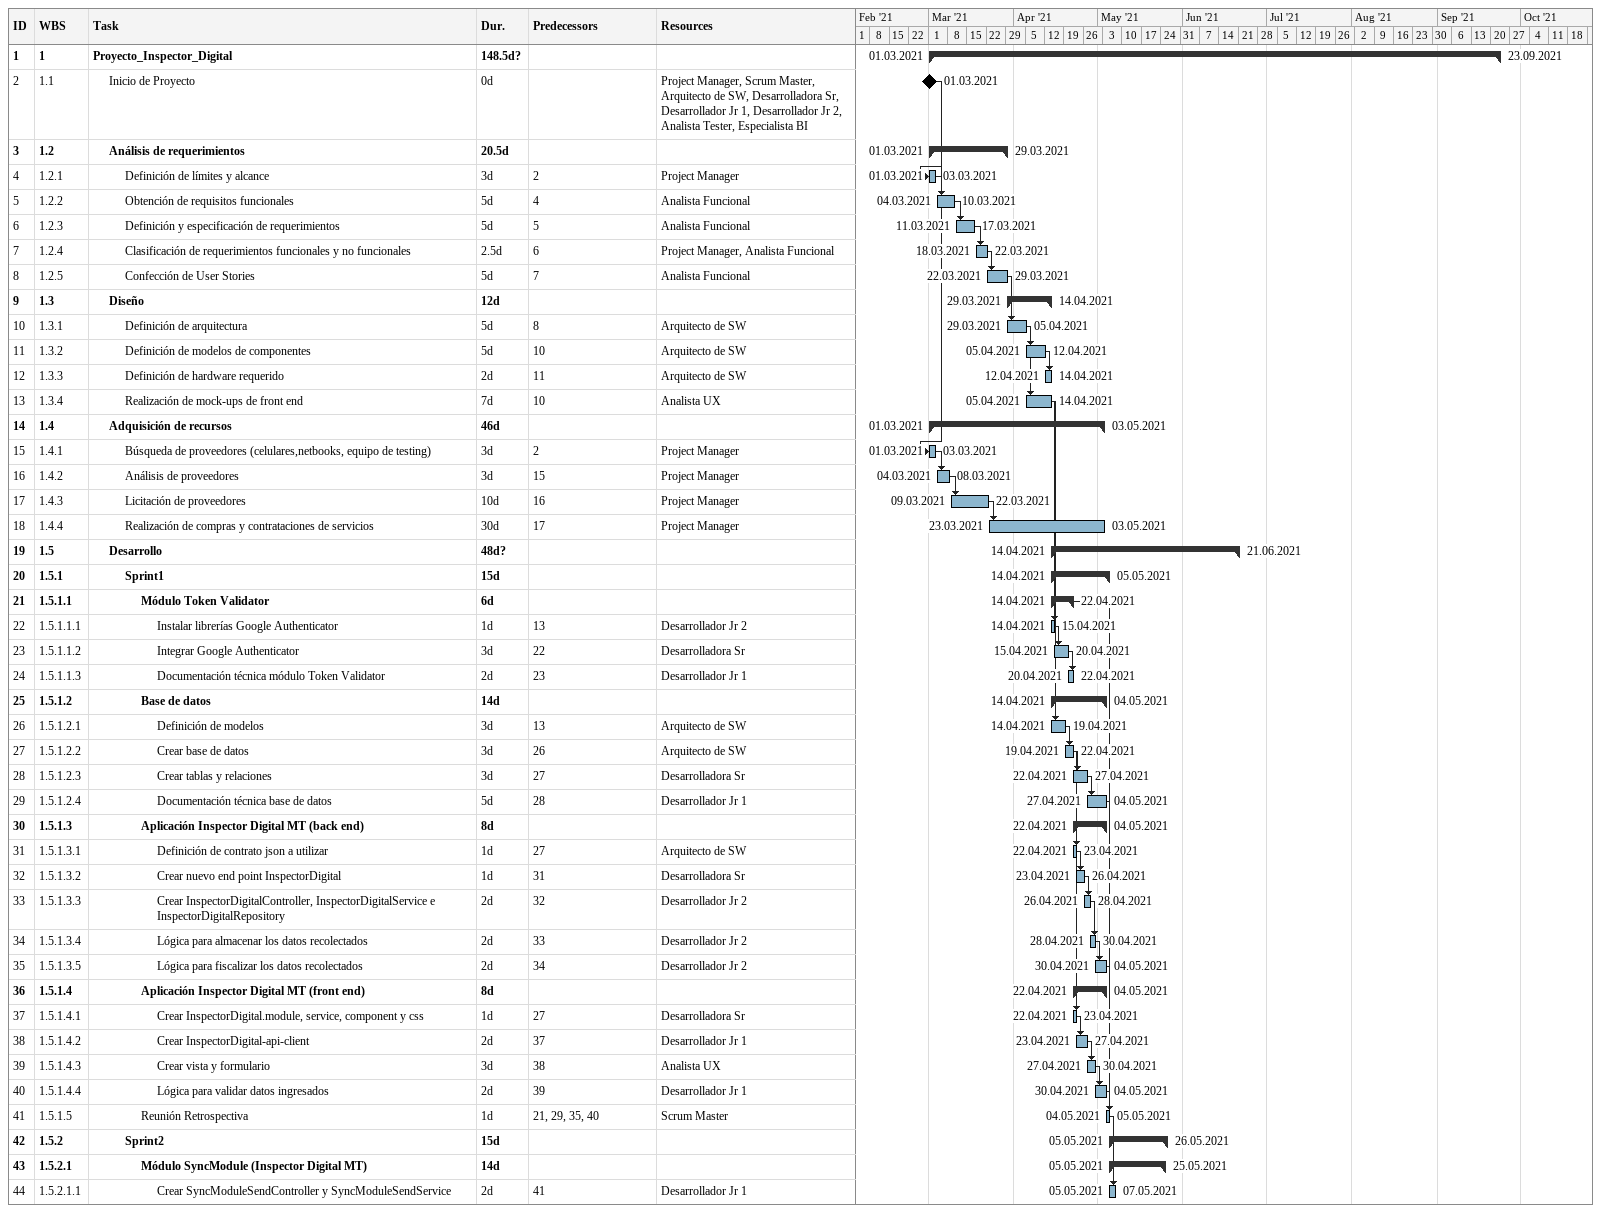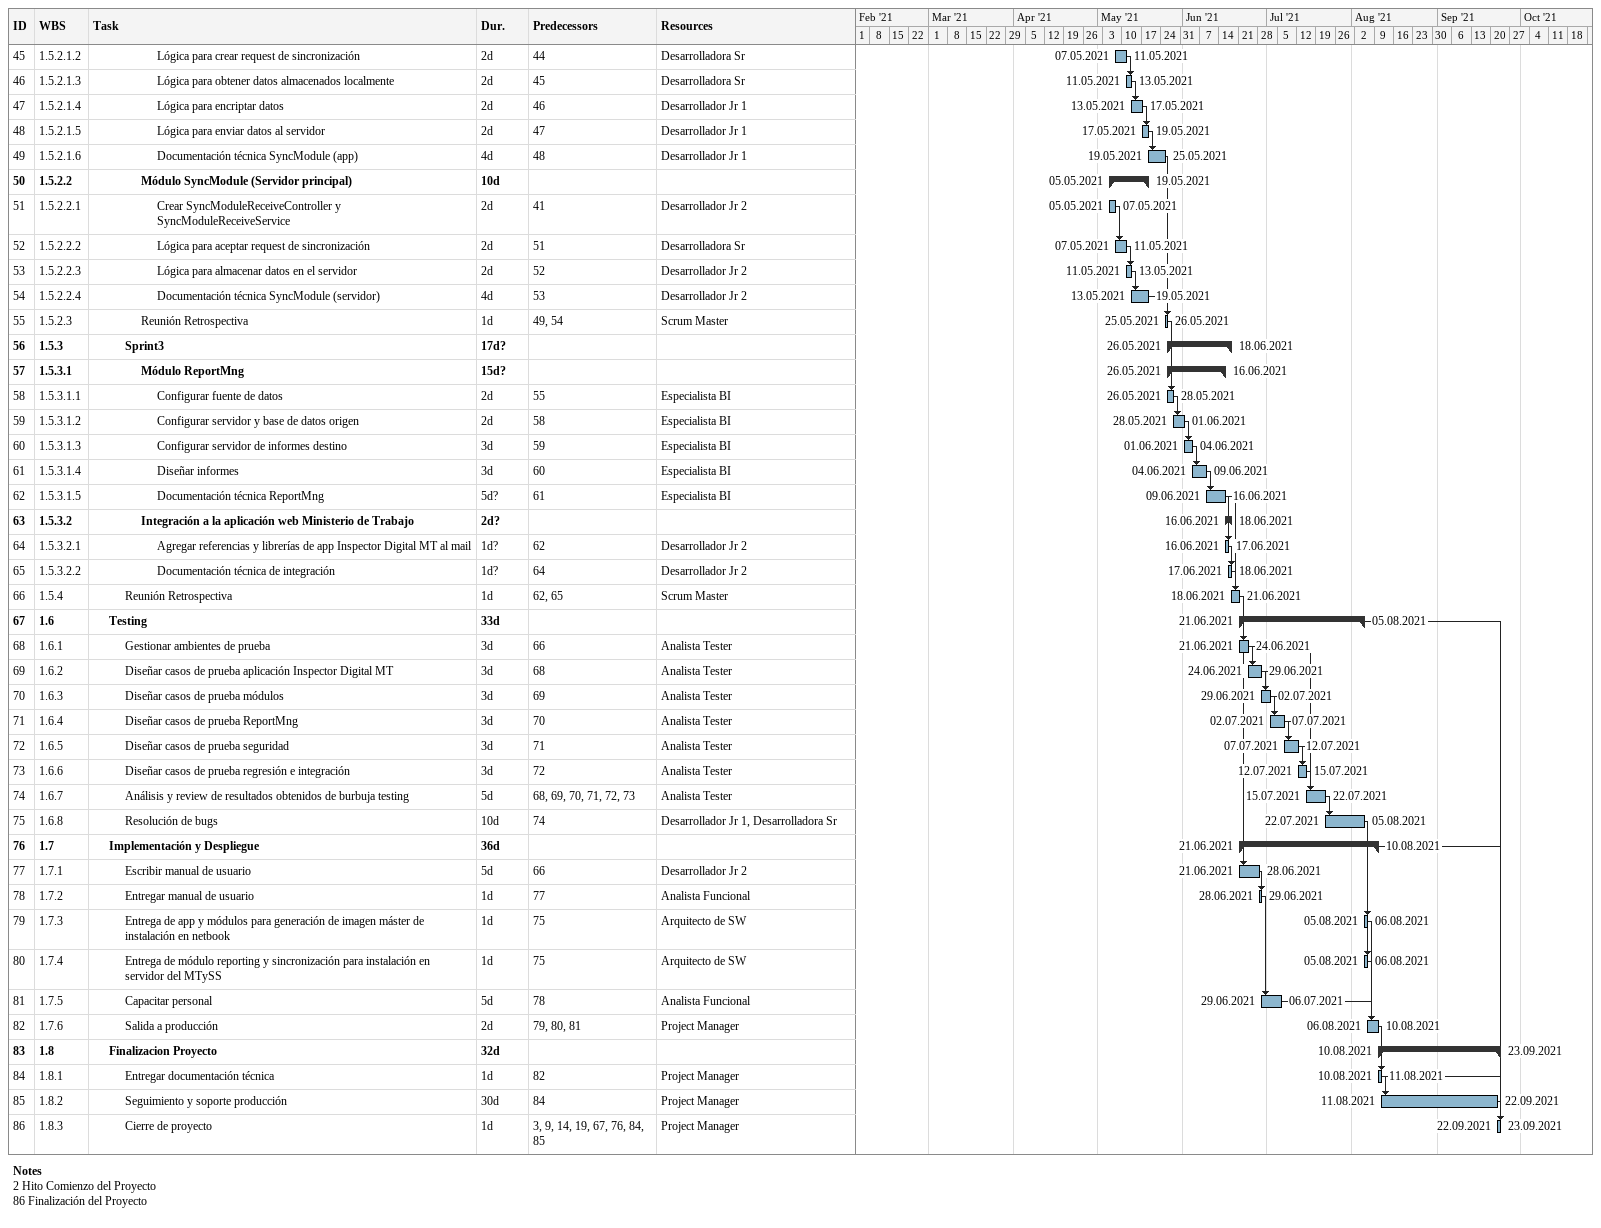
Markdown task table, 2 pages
| ID | WBS | Task | Duration | Start | Finish | Predecessors | Resources |
|---|---|---|---|---|---|---|---|
| 1 | 1 | **Proyecto_Inspector_Digital** | 148.5d? | 2021-03-01 | 2021-09-23 |  |  |
| 2 | 1.1 | Inicio de Proyecto | 0d | 2021-03-01 | 2021-03-01 |  | Project Manager, Scrum Master, Arquitecto de SW, Desarrolladora Sr, Desarrollador Jr 1, Desarrollador Jr 2, Analista Tester, Especialista BI |
| 3 | 1.2 | **Análisis de requerimientos** | 20.5d | 2021-03-01 | 2021-03-29 |  |  |
| 4 | 1.2.1 | Definición de límites y alcance | 3d | 2021-03-01 | 2021-03-03 | 2 | Project Manager |
| 5 | 1.2.2 | Obtención de requisitos funcionales | 5d | 2021-03-04 | 2021-03-10 | 4 | Analista Funcional |
| 6 | 1.2.3 | Definición y especificación de requerimientos | 5d | 2021-03-11 | 2021-03-17 | 5 | Analista Funcional |
| 7 | 1.2.4 | Clasificación de requerimientos funcionales y no funcionales | 2.5d | 2021-03-18 | 2021-03-22 | 6 | Project Manager, Analista Funcional |
| 8 | 1.2.5 | Confección de User Stories | 5d | 2021-03-22 | 2021-03-29 | 7 | Analista Funcional |
| 9 | 1.3 | **Diseño** | 12d | 2021-03-29 | 2021-04-14 |  |  |
| 10 | 1.3.1 | Definición de arquitectura | 5d | 2021-03-29 | 2021-04-05 | 8 | Arquitecto de SW |
| 11 | 1.3.2 | Definición de modelos de componentes | 5d | 2021-04-05 | 2021-04-12 | 10 | Arquitecto de SW |
| 12 | 1.3.3 | Definición de hardware requerido | 2d | 2021-04-12 | 2021-04-14 | 11 | Arquitecto de SW |
| 13 | 1.3.4 | Realización de mock-ups de front end | 7d | 2021-04-05 | 2021-04-14 | 10 | Analista UX |
| 14 | 1.4 | **Adquisición de recursos** | 46d | 2021-03-01 | 2021-05-03 |  |  |
| 15 | 1.4.1 | Búsqueda de proveedores (celulares,netbooks, equipo de testing) | 3d | 2021-03-01 | 2021-03-03 | 2 | Project Manager |
| 16 | 1.4.2 | Análisis de proveedores | 3d | 2021-03-04 | 2021-03-08 | 15 | Project Manager |
| 17 | 1.4.3 | Licitación de proveedores | 10d | 2021-03-09 | 2021-03-22 | 16 | Project Manager |
| 18 | 1.4.4 | Realización de compras y contrataciones de servicios | 30d | 2021-03-23 | 2021-05-03 | 17 | Project Manager |
| 19 | 1.5 | **Desarrollo** | 48d? | 2021-04-14 | 2021-06-21 |  |  |
| 20 | 1.5.1 | **Sprint1** | 15d | 2021-04-14 | 2021-05-05 |  |  |
| 21 | 1.5.1.1 | **Módulo Token Validator** | 6d | 2021-04-14 | 2021-04-22 |  |  |
| 22 | 1.5.1.1.1 | Instalar librerías Google Authenticator | 1d | 2021-04-14 | 2021-04-15 | 13 | Desarrollador Jr 2 |
| 23 | 1.5.1.1.2 | Integrar Google Authenticator | 3d | 2021-04-15 | 2021-04-20 | 22 | Desarrolladora Sr |
| 24 | 1.5.1.1.3 | Documentación técnica módulo Token Validator | 2d | 2021-04-20 | 2021-04-22 | 23 | Desarrollador Jr 1 |
| 25 | 1.5.1.2 | **Base de datos** | 14d | 2021-04-14 | 2021-05-04 |  |  |
| 26 | 1.5.1.2.1 | Definición de modelos | 3d | 2021-04-14 | 2021-04-19 | 13 | Arquitecto de SW |
| 27 | 1.5.1.2.2 | Crear base de datos | 3d | 2021-04-19 | 2021-04-22 | 26 | Arquitecto de SW |
| 28 | 1.5.1.2.3 | Crear tablas y relaciones | 3d | 2021-04-22 | 2021-04-27 | 27 | Desarrolladora Sr |
| 29 | 1.5.1.2.4 | Documentación técnica base de datos | 5d | 2021-04-27 | 2021-05-04 | 28 | Desarrollador Jr 1 |
| 30 | 1.5.1.3 | **Aplicación Inspector Digital MT (back end)** | 8d | 2021-04-22 | 2021-05-04 |  |  |
| 31 | 1.5.1.3.1 | Definición de contrato json a utilizar | 1d | 2021-04-22 | 2021-04-23 | 27 | Arquitecto de SW |
| 32 | 1.5.1.3.2 | Crear nuevo end point InspectorDigital | 1d | 2021-04-23 | 2021-04-26 | 31 | Desarrolladora Sr |
| 33 | 1.5.1.3.3 | Crear InspectorDigitalController, InspectorDigitalService e InspectorDigitalRepository | 2d | 2021-04-26 | 2021-04-28 | 32 | Desarrollador Jr 2 |
| 34 | 1.5.1.3.4 | Lógica para almacenar los datos recolectados | 2d | 2021-04-28 | 2021-04-30 | 33 | Desarrollador Jr 2 |
| 35 | 1.5.1.3.5 | Lógica para fiscalizar los datos recolectados | 2d | 2021-04-30 | 2021-05-04 | 34 | Desarrollador Jr 2 |
| 36 | 1.5.1.4 | **Aplicación Inspector Digital MT (front end)** | 8d | 2021-04-22 | 2021-05-04 |  |  |
| 37 | 1.5.1.4.1 | Crear InspectorDigital.module, service, component y css | 1d | 2021-04-22 | 2021-04-23 | 27 | Desarrolladora Sr |
| 38 | 1.5.1.4.2 | Crear InspectorDigital-api-client | 2d | 2021-04-23 | 2021-04-27 | 37 | Desarrollador Jr 1 |
| 39 | 1.5.1.4.3 | Crear vista y formulario | 3d | 2021-04-27 | 2021-04-30 | 38 | Analista UX |
| 40 | 1.5.1.4.4 | Lógica para validar datos ingresados | 2d | 2021-04-30 | 2021-05-04 | 39 | Desarrollador Jr 1 |
| 41 | 1.5.1.5 | Reunión Retrospectiva | 1d | 2021-05-04 | 2021-05-05 | 21, 29, 35, 40 | Scrum Master |
| 42 | 1.5.2 | **Sprint2** | 15d | 2021-05-05 | 2021-05-26 |  |  |
| 43 | 1.5.2.1 | **Módulo SyncModule (Inspector Digital MT)** | 14d | 2021-05-05 | 2021-05-25 |  |  |
| 44 | 1.5.2.1.1 | Crear SyncModuleSendController y SyncModuleSendService | 2d | 2021-05-05 | 2021-05-07 | 41 | Desarrollador Jr 1 |
| 45 | 1.5.2.1.2 | Lógica para crear request de sincronización | 2d | 2021-05-07 | 2021-05-11 | 44 | Desarrolladora Sr |
| 46 | 1.5.2.1.3 | Lógica para obtener datos almacenados localmente | 2d | 2021-05-11 | 2021-05-13 | 45 | Desarrolladora Sr |
| 47 | 1.5.2.1.4 | Lógica para encriptar datos | 2d | 2021-05-13 | 2021-05-17 | 46 | Desarrollador Jr 1 |
| 48 | 1.5.2.1.5 | Lógica para enviar datos al servidor | 2d | 2021-05-17 | 2021-05-19 | 47 | Desarrollador Jr 1 |
| 49 | 1.5.2.1.6 | Documentación técnica SyncModule (app) | 4d | 2021-05-19 | 2021-05-25 | 48 | Desarrollador Jr 1 |
| 50 | 1.5.2.2 | **Módulo SyncModule (Servidor principal)** | 10d | 2021-05-05 | 2021-05-19 |  |  |
| 51 | 1.5.2.2.1 | Crear SyncModuleReceiveController y SyncModuleReceiveService | 2d | 2021-05-05 | 2021-05-07 | 41 | Desarrollador Jr 2 |
| 52 | 1.5.2.2.2 | Lógica para aceptar request de sincronización | 2d | 2021-05-07 | 2021-05-11 | 51 | Desarrolladora Sr |
| 53 | 1.5.2.2.3 | Lógica para almacenar datos en el servidor | 2d | 2021-05-11 | 2021-05-13 | 52 | Desarrollador Jr 2 |
| 54 | 1.5.2.2.4 | Documentación técnica SyncModule (servidor) | 4d | 2021-05-13 | 2021-05-19 | 53 | Desarrollador Jr 2 |
| 55 | 1.5.2.3 | Reunión Retrospectiva | 1d | 2021-05-25 | 2021-05-26 | 49, 54 | Scrum Master |
| 56 | 1.5.3 | **Sprint3** | 17d? | 2021-05-26 | 2021-06-18 |  |  |
| 57 | 1.5.3.1 | **Módulo ReportMng** | 15d? | 2021-05-26 | 2021-06-16 |  |  |
| 58 | 1.5.3.1.1 | Configurar fuente de datos | 2d | 2021-05-26 | 2021-05-28 | 55 | Especialista BI |
| 59 | 1.5.3.1.2 | Configurar servidor y base de datos origen | 2d | 2021-05-28 | 2021-06-01 | 58 | Especialista BI |
| 60 | 1.5.3.1.3 | Configurar servidor de informes destino | 3d | 2021-06-01 | 2021-06-04 | 59 | Especialista BI |
| 61 | 1.5.3.1.4 | Diseñar informes | 3d | 2021-06-04 | 2021-06-09 | 60 | Especialista BI |
| 62 | 1.5.3.1.5 | Documentación técnica ReportMng | 5d? | 2021-06-09 | 2021-06-16 | 61 | Especialista BI |
| 63 | 1.5.3.2 | **Integración a la aplicación web Ministerio de Trabajo** | 2d? | 2021-06-16 | 2021-06-18 |  |  |
| 64 | 1.5.3.2.1 | Agregar referencias y librerías de app Inspector Digital MT al mail | 1d? | 2021-06-16 | 2021-06-17 | 62 | Desarrollador Jr 2 |
| 65 | 1.5.3.2.2 | Documentación técnica de integración | 1d? | 2021-06-17 | 2021-06-18 | 64 | Desarrollador Jr 2 |
| 66 | 1.5.4 | Reunión Retrospectiva | 1d | 2021-06-18 | 2021-06-21 | 62, 65 | Scrum Master |
| 67 | 1.6 | **Testing** | 33d | 2021-06-21 | 2021-08-05 |  |  |
| 68 | 1.6.1 | Gestionar ambientes de prueba | 3d | 2021-06-21 | 2021-06-24 | 66 | Analista Tester |
| 69 | 1.6.2 | Diseñar casos de prueba aplicación Inspector Digital MT | 3d | 2021-06-24 | 2021-06-29 | 68 | Analista Tester |
| 70 | 1.6.3 | Diseñar casos de prueba módulos | 3d | 2021-06-29 | 2021-07-02 | 69 | Analista Tester |
| 71 | 1.6.4 | Diseñar casos de prueba ReportMng | 3d | 2021-07-02 | 2021-07-07 | 70 | Analista Tester |
| 72 | 1.6.5 | Diseñar casos de prueba seguridad | 3d | 2021-07-07 | 2021-07-12 | 71 | Analista Tester |
| 73 | 1.6.6 | Diseñar casos de prueba regresión e integración | 3d | 2021-07-12 | 2021-07-15 | 72 | Analista Tester |
| 74 | 1.6.7 | Análisis y review de resultados obtenidos de burbuja testing | 5d | 2021-07-15 | 2021-07-22 | 68, 69, 70, 71, 72, 73 | Analista Tester |
| 75 | 1.6.8 | Resolución de bugs | 10d | 2021-07-22 | 2021-08-05 | 74 | Desarrollador Jr 1, Desarrolladora Sr |
| 76 | 1.7 | **Implementación y Despliegue** | 36d | 2021-06-21 | 2021-08-10 |  |  |
| 77 | 1.7.1 | Escribir manual de usuario | 5d | 2021-06-21 | 2021-06-28 | 66 | Desarrollador Jr 2 |
| 78 | 1.7.2 | Entregar manual de usuario | 1d | 2021-06-28 | 2021-06-29 | 77 | Analista Funcional |
| 79 | 1.7.3 | Entrega de app y módulos para generación de imagen máster de instalación en netbook | 1d | 2021-08-05 | 2021-08-06 | 75 | Arquitecto de SW |
| 80 | 1.7.4 | Entrega de módulo reporting y sincronización para instalación en servidor del MTySS | 1d | 2021-08-05 | 2021-08-06 | 75 | Arquitecto de SW |
| 81 | 1.7.5 | Capacitar personal | 5d | 2021-06-29 | 2021-07-06 | 78 | Analista Funcional |
| 82 | 1.7.6 | Salida a producción | 2d | 2021-08-06 | 2021-08-10 | 79, 80, 81 | Project Manager |
| 83 | 1.8 | **Finalizacion Proyecto** | 32d | 2021-08-10 | 2021-09-23 |  |  |
| 84 | 1.8.1 | Entregar documentación técnica | 1d | 2021-08-10 | 2021-08-11 | 82 | Project Manager |
| 85 | 1.8.2 | Seguimiento y soporte producción | 30d | 2021-08-11 | 2021-09-22 | 84 | Project Manager |
| 86 | 1.8.3 | Cierre de proyecto | 1d | 2021-09-22 | 2021-09-23 | 3, 9, 14, 19, 67, 76, 84, 85 | Project Manager |

Notes
- 2: Hito Comienzo del Proyecto
- 86: Finalización del Proyecto
